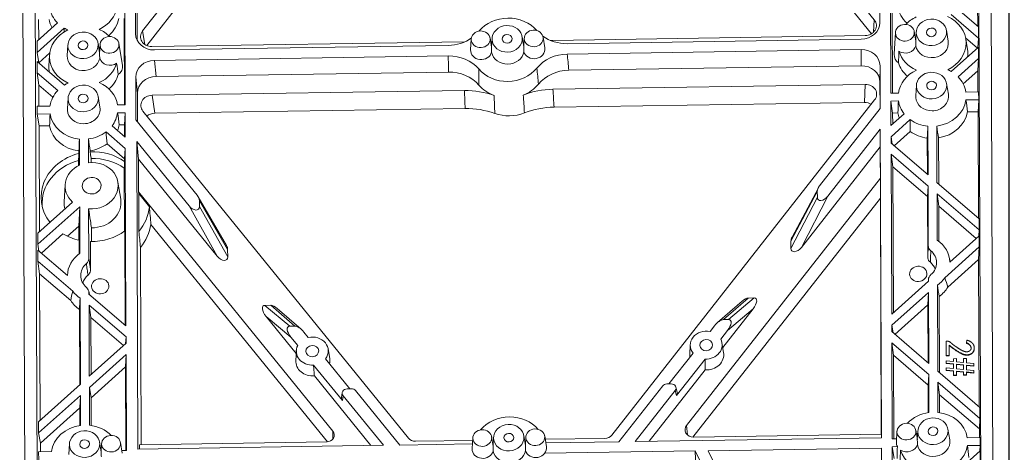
# Model space of a CAD drawing. Header units: millimetres. Extents: x 3042 to 4057, y 1987 to 3678.
# Drawn here: x 3527 to 3657.6, y 2220.3 to 2277.5 of the extents above; entities that cross this region are included whole.
import ezdxf

# ---------------------------------------------------------------- set-up
doc = ezdxf.new("R2010")
doc.units = ezdxf.units.MM
doc.layers.get('0').update_dxf_attribs({"linetype": 'CONTINUOUS'})
doc.layers.add('BORDER', color=6, linetype='CONTINUOUS')

msp = doc.modelspace()

# ---------------------------------------------------------------- linework, layer by layer
at = {"color": 7, "linetype": 'Continuous', "lineweight": 18}
for p, q in [((3654.798, 2388.064), (3655.693, 2163.837)), ((3527.934, 2161.895), (3527.04, 2386.122)), ((3653.202, 2386.616), (3654.085, 2165.237)), ((3529.53, 2163.344), (3528.647, 2384.722)), ((3604.772, 2320.624), (3639.819, 2277.484)), ((3543.24, 2276.015), (3577.938, 2320.216)), ((3543.786, 2274.111), (3578.158, 2317.895)), ((3604.79, 2318.299), (3639.442, 2275.645)), ((3640.525, 2282.793), (3640.548, 2277.148)), ((3542.313, 2275.654), (3542.29, 2281.3)), ((3640.536, 2276.93), (3640.521, 2280.749)), ((3641.947, 2280.802), (3641.999, 2267.808)), ((3540.936, 2266.272), (3540.885, 2279.265)), ((3542.511, 2279.259), (3542.529, 2274.775)), ((3642.226, 2267.812), (3642.181, 2279.223)), ((3650.83, 2278.894), (3653.554, 2276.555)), ((3653.455, 2279.395), (3653.466, 2276.63)), ((3529.539, 2274.869), (3529.529, 2277.511)), ((3540.804, 2277.682), (3540.849, 2266.27)), ((3653.56, 2275.081), (3649.947, 2278.182)), ((3529.313, 2274.666), (3532.018, 2277.088)), ((3532.906, 2276.403), (3529.319, 2273.192)), ((3649.559, 2274.68), (3649.328, 2276.102)), ((3653.56, 2275.081), (3653.554, 2276.555)), ((3586.619, 2274.966), (3586.538, 2273.528)), ((3589.303, 2273.874), (3589.105, 2275.096)), ((3589.369, 2275.043), (3589.303, 2273.863)), ((3593.555, 2273.967), (3593.346, 2275.251)), ((3593.617, 2275.072), (3593.552, 2273.914)), ((3596.333, 2273.781), (3596.102, 2275.202)), ((3638.605, 2275.407), (3597.378, 2274.78)), ((3599.293, 2274.341), (3638.07, 2274.93)), ((3642.601, 2275.817), (3642.438, 2272.941)), ((3645.285, 2274.725), (3645.086, 2275.947)), ((3645.351, 2275.894), (3645.284, 2274.714)), ((3651.86, 2275.098), (3653.423, 2273.755)), ((3652.109, 2273.576), (3651.877, 2274.998)), ((3653.484, 2273.81), (3653.56, 2275.081)), ((3529.313, 2274.666), (3529.319, 2273.192)), ((3533.387, 2274.191), (3533.306, 2272.753)), ((3537.573, 2273.116), (3537.364, 2274.4)), ((3537.635, 2274.221), (3537.57, 2273.062)), ((3540.583, 2271.508), (3540.12, 2274.351)), ((3585.697, 2274.603), (3544.47, 2273.976)), ((3544.808, 2273.512), (3583.585, 2274.102)), ((3638.076, 2273.561), (3599.298, 2272.972)), ((3649.977, 2270.67), (3653.565, 2273.882)), ((3653.571, 2272.407), (3653.565, 2273.882)), ((3529.319, 2273.192), (3529.552, 2271.824)), ((3529.552, 2271.824), (3530.996, 2273.117)), ((3530.967, 2272.827), (3530.886, 2271.389)), ((3583.591, 2272.733), (3544.814, 2272.143)), ((3653.571, 2272.407), (3650.866, 2269.986)), ((3653.49, 2270.759), (3653.571, 2272.407)), ((3529.324, 2271.993), (3529.33, 2270.518)), ((3529.324, 2271.993), (3532.936, 2268.891)), ((3529.552, 2271.797), (3529.552, 2271.824)), ((3638.072, 2271.425), (3599.492, 2270.839)), ((3640.571, 2271.419), (3640.593, 2265.774)), ((3529.33, 2270.518), (3529.563, 2268.875)), ((3532.054, 2268.179), (3529.33, 2270.518)), ((3542.358, 2264.28), (3542.336, 2269.926)), ((3583.615, 2270.597), (3545.035, 2270.011)), ((3651.56, 2269.032), (3653.49, 2270.759)), ((3653.49, 2270.759), (3653.501, 2267.983)), ((3529.563, 2268.875), (3531.41, 2267.289)), ((3529.574, 2266.099), (3529.563, 2268.875)), ((3597.404, 2268.334), (3638.631, 2268.961)), ((3640.581, 2265.758), (3640.567, 2269.283)), ((3645.379, 2268.881), (3645.298, 2267.443)), ((3649.587, 2267.668), (3649.355, 2269.089)), ((3533.415, 2267.179), (3533.334, 2265.741)), ((3537.623, 2265.966), (3537.392, 2267.387)), ((3542.557, 2267.793), (3542.572, 2264.017)), ((3544.495, 2267.53), (3585.722, 2268.156)), ((3639.861, 2266.921), (3605.162, 2222.721)), ((3642.99, 2267.823), (3641.999, 2267.808)), ((3651.91, 2267.959), (3651.905, 2267.985)), ((3653.588, 2267.984), (3651.91, 2267.959)), ((3651.914, 2266.927), (3653.592, 2266.953)), ((3653.511, 2265.37), (3653.592, 2266.953)), ((3653.592, 2266.953), (3653.588, 2267.984)), ((3529.347, 2266.095), (3531.026, 2266.121)), ((3529.347, 2266.095), (3529.351, 2265.064)), ((3539.946, 2266.257), (3539.942, 2266.283)), ((3539.946, 2266.257), (3540.936, 2266.272)), ((3585.816, 2265.787), (3544.851, 2265.165)), ((3597.548, 2265.966), (3638.513, 2266.588)), ((3640.593, 2265.774), (3632.6, 2255.591)), ((3642.003, 2266.777), (3642.994, 2266.792)), ((3642.003, 2266.777), (3642.016, 2263.544)), ((3642.003, 2266.777), (3642.237, 2265.198)), ((3531.03, 2265.09), (3529.351, 2265.064)), ((3529.351, 2265.064), (3529.585, 2263.486)), ((3540.94, 2265.24), (3539.95, 2265.225)), ((3540.86, 2263.657), (3540.94, 2265.24)), ((3540.953, 2262.007), (3540.94, 2265.24)), ((3542.358, 2264.28), (3550.432, 2254.342)), ((3578.329, 2222.313), (3543.282, 2265.453)), ((3642.016, 2263.544), (3643.747, 2265.093)), ((3644.546, 2264.328), (3642.022, 2262.069)), ((3642.934, 2265.209), (3642.237, 2265.198)), ((3642.242, 2263.746), (3642.237, 2265.198)), ((3653.511, 2265.37), (3652.126, 2265.349)), ((3653.511, 2265.37), (3653.567, 2251.324)), ((3530.971, 2263.507), (3529.585, 2263.486)), ((3529.64, 2249.562), (3529.585, 2263.486)), ((3539.211, 2263.504), (3540.953, 2262.007)), ((3540.86, 2263.657), (3540.162, 2263.646)), ((3540.86, 2263.657), (3540.866, 2262.082)), ((3633.67, 2254.233), (3640.604, 2263.066)), ((3640.604, 2263.066), (3640.601, 2260.74)), ((3640.604, 2263.066), (3640.766, 2222.374)), ((3646.905, 2257.044), (3646.879, 2263.456)), ((3648.085, 2256.031), (3648.055, 2263.473)), ((3534.929, 2258.318), (3534.916, 2261.753)), ((3536.092, 2261.771), (3536.104, 2258.648)), ((3540.959, 2260.533), (3538.418, 2262.715)), ((3642.022, 2262.069), (3642.025, 2261.234)), ((3642.188, 2261.095), (3642.022, 2262.069)), ((3642.446, 2260.873), (3644.551, 2262.757)), ((3646.817, 2257.12), (3646.798, 2261.891)), ((3648.289, 2261.914), (3648.313, 2255.835)), ((3538.565, 2261.146), (3540.877, 2259.16)), ((3540.959, 2260.533), (3540.877, 2259.16)), ((3541.053, 2237.137), (3540.959, 2260.533)), ((3542.636, 2220.882), (3542.474, 2261.443)), ((3549.373, 2252.951), (3542.474, 2261.443)), ((3542.474, 2261.443), (3542.696, 2259.121)), ((3640.601, 2260.74), (3630.19, 2247.478)), ((3640.618, 2256.589), (3640.601, 2260.74)), ((3642.025, 2261.234), (3646.905, 2257.044)), ((3534.834, 2260.189), (3534.836, 2259.857)), ((3536.325, 2260.076), (3536.325, 2260.212)), ((3536.46, 2258.674), (3536.458, 2259.184)), ((3540.877, 2259.16), (3540.879, 2258.798)), ((3542.696, 2259.121), (3542.714, 2254.809)), ((3553.107, 2246.306), (3542.696, 2259.121)), ((3642.031, 2259.76), (3642.115, 2238.673)), ((3642.265, 2258.116), (3642.031, 2259.76)), ((3646.911, 2255.57), (3642.031, 2259.76)), ((3534.79, 2258.935), (3534.793, 2258.251)), ((3540.833, 2257.942), (3540.866, 2249.626)), ((3642.342, 2238.876), (3642.265, 2258.116)), ((3642.265, 2258.116), (3646.829, 2254.197)), ((3640.618, 2256.589), (3615.034, 2224)), ((3640.614, 2253.985), (3640.618, 2256.589)), ((3533.033, 2255.717), (3532.906, 2253.464)), ((3540.354, 2253.855), (3539.992, 2256.082)), ((3632.438, 2255.345), (3628.957, 2248.819)), ((3646.911, 2255.57), (3646.829, 2254.197)), ((3646.942, 2247.712), (3646.911, 2255.57)), ((3648.085, 2256.031), (3653.655, 2251.248)), ((3542.714, 2254.809), (3542.734, 2254.587)), ((3568.367, 2223.231), (3542.714, 2254.809)), ((3542.754, 2249.552), (3542.734, 2254.587)), ((3544.15, 2252.844), (3542.734, 2254.587)), ((3554.311, 2247.716), (3550.578, 2254.132)), ((3615.872, 2222.467), (3640.614, 2253.985)), ((3632.296, 2254.844), (3632.299, 2254.101)), ((3640.614, 2253.985), (3640.739, 2222.842)), ((3646.861, 2246.208), (3646.829, 2254.197)), ((3648.115, 2248.425), (3648.091, 2254.556)), ((3648.091, 2254.556), (3648.325, 2252.913)), ((3653.661, 2249.774), (3648.091, 2254.556)), ((3529.414, 2249.36), (3533.995, 2253.46)), ((3534.951, 2252.837), (3529.42, 2247.885)), ((3534.951, 2252.837), (3534.825, 2250.254)), ((3534.976, 2246.705), (3534.951, 2252.837)), ((3536.128, 2252.555), (3536.154, 2246.028)), ((3550.742, 2253.604), (3550.744, 2252.861)), ((3648.325, 2252.913), (3648.343, 2248.264)), ((3648.325, 2252.913), (3653.275, 2248.663)), ((3653.661, 2249.774), (3653.655, 2251.248)), ((3534.825, 2250.254), (3533.353, 2248.937)), ((3534.825, 2250.254), (3534.832, 2248.431)), ((3536.501, 2248.244), (3536.494, 2250.064)), ((3544.338, 2250.507), (3567.638, 2221.827)), ((3529.414, 2249.36), (3529.42, 2247.885)), ((3529.885, 2246.726), (3532.728, 2249.27)), ((3540.915, 2249.662), (3540.965, 2237.212)), ((3649.788, 2245.541), (3653.664, 2249.011)), ((3653.613, 2248.965), (3653.661, 2249.774)), ((3653.67, 2247.537), (3653.664, 2249.011)), ((3529.42, 2247.885), (3529.571, 2246.995)), ((3534.881, 2248.42), (3534.888, 2246.643)), ((3536.387, 2244.528), (3536.373, 2248.245)), ((3543.079, 2221.45), (3542.975, 2247.454)), ((3628.819, 2247.346), (3628.815, 2248.318)), ((3653.67, 2247.537), (3649.111, 2243.456)), ((3653.589, 2245.889), (3653.67, 2247.537)), ((3529.423, 2247.123), (3529.429, 2245.648)), ((3529.423, 2247.123), (3533.326, 2243.771)), ((3554.478, 2246.216), (3554.474, 2247.188)), ((3649.817, 2245.568), (3649.746, 2246.007)), ((3529.429, 2245.648), (3529.663, 2244.005)), ((3534.019, 2241.706), (3529.429, 2245.648)), ((3649.521, 2242.247), (3653.589, 2245.889)), ((3653.589, 2245.889), (3653.667, 2226.453)), ((3529.663, 2244.005), (3533.759, 2240.487)), ((3529.74, 2224.692), (3529.663, 2244.005)), ((3533.331, 2243.922), (3533.323, 2243.774)), ((3642.115, 2238.673), (3646.961, 2243.011)), ((3646.961, 2243.011), (3646.96, 2243.192)), ((3648.184, 2231.161), (3648.139, 2242.515)), ((3535.044, 2229.441), (3534.999, 2240.795)), ((3536.173, 2241.326), (3536.172, 2241.508)), ((3536.173, 2241.326), (3541.053, 2237.137)), ((3623.177, 2240.799), (3623.959, 2240.811)), ((3646.967, 2241.536), (3642.121, 2237.199)), ((3646.886, 2239.888), (3646.967, 2241.536)), ((3647.004, 2232.174), (3646.967, 2241.536)), ((3648.372, 2241.007), (3648.412, 2230.965)), ((3536.216, 2230.49), (3536.179, 2239.852)), ((3536.179, 2239.852), (3536.413, 2238.209)), ((3541.058, 2235.662), (3536.179, 2239.852)), ((3560.172, 2239.841), (3559.39, 2239.829)), ((3622.382, 2240.399), (3619.114, 2237.55)), ((3642.545, 2236.002), (3646.886, 2239.888)), ((3646.916, 2232.249), (3646.886, 2239.888)), ((3534.957, 2229.363), (3534.918, 2239.282)), ((3536.443, 2230.692), (3536.413, 2238.209)), ((3536.413, 2238.209), (3540.713, 2234.516)), ((3563.518, 2233.491), (3559.544, 2238.383)), ((3564.174, 2236.68), (3561.01, 2239.432)), ((3623.817, 2239.36), (3619.815, 2234.262)), ((3562.669, 2237.08), (3563.337, 2237.09)), ((3618.723, 2237.136), (3618.139, 2236.392)), ((3620.576, 2237.96), (3619.909, 2237.95)), ((3642.287, 2236.224), (3642.121, 2237.199)), ((3642.121, 2237.199), (3642.125, 2236.364)), ((3541.058, 2235.662), (3541.006, 2234.777)), ((3541.062, 2234.827), (3541.058, 2235.662)), ((3563.719, 2234.531), (3562.823, 2235.633)), ((3564.529, 2236.312), (3565.119, 2235.586)), ((3619.547, 2235.379), (3620.434, 2236.509)), ((3642.125, 2236.364), (3647.004, 2232.174)), ((3536.216, 2230.49), (3541.062, 2234.827)), ((3615.522, 2234.659), (3615.449, 2233.365)), ((3619.923, 2233.599), (3619.714, 2234.879)), ((3647.01, 2230.7), (3642.13, 2234.889)), ((3642.13, 2234.889), (3642.181, 2222.226)), ((3642.364, 2233.246), (3642.13, 2234.889)), ((3649.29, 2235.128), (3649.376, 2235.129)), ((3649.298, 2233.234), (3649.29, 2235.128)), ((3649.678, 2234.59), (3649.68, 2234.542)), ((3649.678, 2234.59), (3649.683, 2233.24)), ((3649.68, 2234.542), (3649.685, 2233.192)), ((3651.965, 2234.887), (3652.028, 2235.244)), ((3651.965, 2234.887), (3651.967, 2234.839)), ((3541.068, 2233.353), (3536.222, 2229.015)), ((3541.068, 2233.353), (3540.987, 2231.705)), ((3541.118, 2220.69), (3541.068, 2233.353)), ((3563.539, 2233.869), (3563.466, 2232.575)), ((3567.939, 2232.809), (3567.731, 2234.089)), ((3615.889, 2233.526), (3612.703, 2229.468)), ((3642.364, 2233.246), (3646.928, 2229.327)), ((3642.408, 2222.23), (3642.364, 2233.246)), ((3649.683, 2233.24), (3649.298, 2233.234)), ((3649.298, 2233.234), (3649.301, 2233.186)), ((3649.685, 2233.192), (3649.301, 2233.186)), ((3649.683, 2233.24), (3649.685, 2233.192)), ((3653.005, 2234.168), (3653.002, 2234.228)), ((3536.455, 2227.648), (3540.987, 2231.705)), ((3540.987, 2231.705), (3541.031, 2220.689)), ((3569.619, 2227.267), (3565.805, 2231.962)), ((3567.391, 2232.789), (3570.609, 2228.828)), ((3613.705, 2227.937), (3617.481, 2232.747)), ((3649.279, 2232.523), (3650.264, 2232.426)), ((3649.281, 2232.223), (3649.279, 2232.523)), ((3649.281, 2232.223), (3649.283, 2232.175)), ((3650.265, 2232.125), (3649.281, 2232.223)), ((3650.265, 2232.078), (3649.283, 2232.175)), ((3650.262, 2232.801), (3650.669, 2232.807)), ((3650.264, 2232.426), (3650.262, 2232.801)), ((3650.267, 2231.507), (3650.265, 2232.125)), ((3650.669, 2232.807), (3650.67, 2232.394)), ((3650.669, 2232.807), (3650.671, 2232.759)), ((3650.67, 2232.394), (3651.569, 2232.295)), ((3650.671, 2232.759), (3650.673, 2232.394)), ((3650.671, 2232.094), (3650.674, 2231.475)), ((3651.57, 2231.995), (3650.671, 2232.094)), ((3650.671, 2232.094), (3650.674, 2232.046)), ((3651.57, 2231.948), (3650.674, 2232.046)), ((3650.674, 2232.046), (3650.676, 2231.475)), ((3651.567, 2232.82), (3651.973, 2232.827)), ((3651.569, 2232.295), (3651.567, 2232.82)), ((3651.573, 2231.376), (3651.57, 2231.995)), ((3651.973, 2232.827), (3651.975, 2232.264)), ((3651.973, 2232.827), (3651.976, 2232.779)), ((3651.975, 2232.264), (3652.938, 2232.166)), ((3651.976, 2232.779), (3651.978, 2232.264)), ((3651.977, 2231.964), (3651.979, 2231.345)), ((3651.977, 2231.964), (3651.979, 2231.916)), ((3652.939, 2231.866), (3651.977, 2231.964)), ((3651.979, 2231.916), (3651.981, 2231.345)), ((3652.942, 2231.818), (3651.979, 2231.916)), ((3652.938, 2232.166), (3652.939, 2231.866)), ((3652.938, 2232.166), (3652.941, 2232.118)), ((3652.939, 2231.866), (3652.942, 2231.818)), ((3652.941, 2232.118), (3652.942, 2231.818)), ((3573.382, 2221.349), (3565.914, 2230.542)), ((3617.51, 2231.326), (3610.116, 2221.908)), ((3647.01, 2230.7), (3646.928, 2229.327)), ((3647.03, 2225.695), (3647.01, 2230.7)), ((3648.184, 2231.161), (3653.754, 2226.378)), ((3649.283, 2231.604), (3650.267, 2231.507)), ((3649.284, 2231.304), (3649.283, 2231.604)), ((3650.269, 2231.207), (3649.284, 2231.304)), ((3649.284, 2231.304), (3649.287, 2231.256)), ((3650.269, 2231.159), (3649.287, 2231.256)), ((3650.271, 2230.644), (3650.269, 2231.207)), ((3650.677, 2230.65), (3650.271, 2230.644)), ((3650.271, 2230.644), (3650.273, 2230.596)), ((3650.68, 2230.602), (3650.273, 2230.596)), ((3650.674, 2231.475), (3651.573, 2231.376)), ((3650.675, 2231.175), (3650.677, 2230.65)), ((3650.675, 2231.175), (3650.678, 2231.127)), ((3651.574, 2231.076), (3650.675, 2231.175)), ((3650.677, 2230.65), (3650.68, 2230.602)), ((3651.574, 2231.029), (3650.678, 2231.127)), ((3650.678, 2231.127), (3650.68, 2230.602)), ((3651.575, 2230.664), (3651.574, 2231.076)), ((3651.982, 2230.67), (3651.575, 2230.664)), ((3651.575, 2230.664), (3651.578, 2230.616)), ((3651.984, 2230.622), (3651.578, 2230.616)), ((3651.979, 2231.345), (3652.942, 2231.247)), ((3651.98, 2231.045), (3651.983, 2230.997)), ((3652.943, 2230.947), (3651.98, 2231.045)), ((3651.98, 2231.045), (3651.982, 2230.67)), ((3651.982, 2230.67), (3651.984, 2230.622)), ((3652.946, 2230.899), (3651.983, 2230.997)), ((3651.983, 2230.997), (3651.984, 2230.622)), ((3652.942, 2231.247), (3652.943, 2230.947)), ((3652.942, 2231.247), (3652.944, 2231.199)), ((3652.943, 2230.947), (3652.946, 2230.899)), ((3652.944, 2231.199), (3652.946, 2230.899)), ((3529.513, 2224.489), (3535.044, 2229.441)), ((3536.242, 2224.011), (3536.222, 2229.015)), ((3536.455, 2227.648), (3536.222, 2229.015)), ((3611.891, 2229.211), (3606.11, 2221.847)), ((3612.424, 2229.463), (3613.001, 2229.472)), ((3613.806, 2228.397), (3613.634, 2229.042)), ((3646.943, 2225.683), (3646.928, 2229.327)), ((3648.206, 2225.713), (3648.19, 2229.686)), ((3648.19, 2229.686), (3648.424, 2228.043)), ((3653.76, 2224.903), (3648.19, 2229.686)), ((3535.05, 2227.966), (3529.519, 2223.015)), ((3534.97, 2226.318), (3535.05, 2227.966)), ((3535.066, 2223.993), (3535.05, 2227.966)), ((3569.596, 2228.317), (3569.504, 2227.668)), ((3575.026, 2221.374), (3569.712, 2227.916)), ((3570.236, 2228.822), (3570.814, 2228.831)), ((3571.349, 2228.595), (3577.188, 2221.407)), ((3608.272, 2221.88), (3613.533, 2228.582)), ((3648.424, 2228.043), (3648.433, 2225.685)), ((3648.424, 2228.043), (3653.678, 2223.531)), ((3536.469, 2223.983), (3536.455, 2227.648)), ((3529.752, 2221.647), (3534.97, 2226.318)), ((3534.979, 2223.981), (3534.97, 2226.318)), ((3653.754, 2226.378), (3653.76, 2224.903)), ((3529.513, 2224.489), (3529.519, 2223.015)), ((3653.678, 2223.531), (3653.76, 2224.903)), ((3529.519, 2223.015), (3529.752, 2221.647)), ((3589.513, 2221.28), (3589.314, 2222.502)), ((3593.764, 2221.372), (3593.555, 2222.657)), ((3596.543, 2221.186), (3596.312, 2222.608)), ((3615.96, 2222.465), (3640.752, 2222.842)), ((3640.754, 2222.373), (3640.752, 2222.842)), ((3642.811, 2223.223), (3642.73, 2221.784)), ((3645.495, 2222.131), (3645.296, 2223.353)), ((3645.561, 2223.299), (3645.494, 2222.12)), ((3649.768, 2222.086), (3649.537, 2223.508)), ((3653.678, 2223.531), (3653.683, 2222.401)), ((3529.756, 2220.517), (3529.752, 2221.647)), ((3533.597, 2221.597), (3533.516, 2220.159)), ((3537.782, 2220.521), (3537.574, 2221.806)), ((3537.845, 2221.627), (3537.779, 2220.468)), ((3540.561, 2220.335), (3540.33, 2221.757)), ((3575.026, 2221.374), (3542.636, 2220.882)), ((3542.847, 2221.446), (3567.544, 2221.822)), ((3542.847, 2221.446), (3542.849, 2220.885)), ((3577.188, 2221.407), (3586.783, 2221.553)), ((3586.809, 2222.022), (3579.25, 2221.907)), ((3586.829, 2222.372), (3586.748, 2220.933)), ((3589.579, 2222.448), (3589.512, 2221.268)), ((3593.827, 2222.478), (3593.761, 2221.319)), ((3604.244, 2222.287), (3596.384, 2222.168)), ((3596.46, 2221.7), (3606.11, 2221.847)), ((3608.272, 2221.88), (3640.766, 2222.374)), ((3642.755, 2222.235), (3642.181, 2222.226)), ((3642.185, 2221.195), (3642.859, 2221.205)), ((3642.185, 2221.195), (3642.228, 2210.312)), ((3642.185, 2221.195), (3642.418, 2219.616)), ((3652.091, 2222.377), (3652.087, 2222.403)), ((3653.77, 2222.402), (3652.091, 2222.377)), ((3652.095, 2221.346), (3653.774, 2221.371)), ((3653.735, 2220.613), (3653.774, 2221.371)), ((3653.774, 2221.371), (3653.77, 2222.402)), ((3529.529, 2220.514), (3531.208, 2220.539)), ((3529.529, 2220.514), (3529.533, 2219.482)), ((3540.505, 2220.681), (3541.118, 2220.69)), ((3596.353, 2220.329), (3616.192, 2220.631)), ((3616.192, 2220.631), (3638.344, 2175.579)), ((3616.251, 2218.496), (3616.192, 2220.631)), ((3617.888, 2220.657), (3640.772, 2221.005)), ((3639.599, 2176.501), (3617.888, 2220.657)), ((3640.768, 2218.869), (3640.772, 2221.005)), ((3640.772, 2221.005), (3640.937, 2179.614)), ((3648.246, 2215.699), (3653.777, 2220.65)), ((3653.783, 2219.176), (3653.777, 2220.65))]:
    msp.add_line(p, q, dxfattribs=at)
at = {"color": 7, "linetype": 'Continuous', "lineweight": 13}
for p, q in [((3639.731, 2275.875), (3639.819, 2277.484)), ((3542.313, 2275.654), (3542.357, 2275.253)), ((3543.24, 2276.015), (3543.53, 2274.252)), ((3638.072, 2271.425), (3638.076, 2273.561)), ((3544.814, 2272.143), (3545.035, 2270.011)), ((3640.571, 2271.419), (3640.567, 2269.283)), ((3542.557, 2267.793), (3542.336, 2269.926)), ((3638.513, 2266.588), (3638.631, 2268.961)), ((3544.495, 2267.53), (3544.851, 2265.165)), ((3632.296, 2254.844), (3628.815, 2248.318)), ((3628.819, 2247.346), (3632.299, 2254.101)), ((3633.67, 2254.233), (3630.19, 2247.478)), ((3553.107, 2246.306), (3549.373, 2252.951)), ((3554.474, 2247.188), (3550.742, 2253.604)), ((3550.744, 2252.861), (3554.478, 2246.216)), ((3623.177, 2240.799), (3619.909, 2237.95)), ((3620.576, 2237.96), (3623.959, 2240.811)), ((3559.39, 2239.829), (3562.669, 2237.08)), ((3563.337, 2237.09), (3560.172, 2239.841)), ((3562.823, 2235.633), (3559.544, 2238.383)), ((3623.817, 2239.36), (3620.434, 2236.509)), ((3569.712, 2227.916), (3569.619, 2227.267)), ((3613.705, 2227.937), (3613.533, 2228.582)), ((3615.152, 2222.753), (3615.034, 2224)), ((3568.375, 2222.217), (3568.367, 2223.231))]:
    msp.add_line(p, q, dxfattribs=at)
at = {"color": 7, "linetype": 'Continuous', "lineweight": 18}
for centre, major_axis, ratio, start_param, end_param in [((3535.432, 2279.698), (4.494, 0.236), 0.876341, 3.2302879, 3.8049037), ((3535.432, 2279.698), (4.494, 0.236), 0.876341, 5.1458683, 6.1096842), ((3647.471, 2279.957), (4.651, 0.244), 0.876341, 3.2599502, 3.8725505), ((3535.508, 2278.255), (4.651, 0.244), 0.876341, 3.2599502, 3.5401431), ((3535.508, 2278.255), (4.651, 0.244), 0.876341, 5.4454226, 6.0800219), ((3591.442, 2273.537), (4.758, 0.249), 0.876341, 0.5898266, 2.4509753), ((3638.598, 2276.716), (1.493, 0.07), 0.8756284, 4.6759012, 6.8562471), ((3647.424, 2274.388), (4.494, 0.236), 0.876341, 2.0042756, 2.4013502), ((3647.424, 2274.388), (4.494, 0.236), 0.876341, 5.1458683, 7.3356964), ((3535.46, 2272.686), (4.494, 0.236), 0.876341, 2.0042756, 4.1941038), ((3535.432, 2279.698), (4.494, 0.236), 0.876341, 4.0703763, 4.1941038), ((3535.46, 2272.686), (4.494, 0.236), 0.876341, 0.6571393, 1.0525111), ((3638.06, 2277.111), (2.485, 0.126), 0.8762079, 4.6720082, 6.2423476), ((3544.801, 2275.693), (2.485, 0.134), 0.8761402, 3.0977482, 4.6680877), ((3544.466, 2275.285), (1.492, 0.085), 0.8754347, 2.4843235, 4.6646693), ((3587.943, 2273.484), (-1.405, -0.074), 0.876341, 6.1877617, 9.1460059), ((3594.941, 2273.59), (-1.405, -0.074), 0.876341, 0.1939661, 3.2370063), ((3638.083, 2271.38), (2.485, 0.134), 0.8761402, 6.2393408, 7.8096803), ((3643.925, 2274.335), (-1.405, -0.074), 0.876341, 0.8709383, 2.8628206), ((3647.424, 2274.388), (-2.154, -0.113), 0.876341, 0.1109566, 3.2370219), ((3647.499, 2272.945), (4.651, 0.244), 0.876341, 6.1388303, 6.3786663), ((3535.46, 2272.686), (-2.154, -0.113), 0.876341, 6.1877411, 9.2290155), ((3538.959, 2272.739), (1.405, 0.074), 0.876341, 3.3355588, 5.3274411), ((3544.823, 2269.963), (2.485, 0.126), 0.8762079, 1.5304155, 3.100755), ((3591.442, 2273.537), (-2.154, -0.113), 0.876341, 0.1109566, 2.9458302), ((3644.001, 2272.892), (1.562, 0.082), 0.876341, 3.0461104, 3.9774453), ((3647.424, 2274.388), (4.494, 0.236), 0.876341, 3.3493204, 4.1941038), ((3535.536, 2271.243), (4.651, 0.244), 0.876341, 3.0461151, 3.2354594), ((3535.46, 2272.686), (4.494, 0.236), 0.876341, 5.1458683, 5.9906517), ((3539.035, 2271.296), (1.562, 0.082), 0.876341, 5.3625268, 6.3786682), ((3591.442, 2273.537), (4.758, 0.249), 0.876341, 3.7314193, 5.6085528), ((3638.079, 2269.244), (2.485, 0.134), 0.8761402, 6.2393408, 7.8096803), ((3647.452, 2267.375), (4.494, 0.236), 0.876341, 2.0042756, 2.9680915), ((3647.499, 2272.945), (4.651, 0.244), 0.876341, 3.3606915, 3.8725498), ((3647.452, 2267.375), (4.494, 0.236), 0.876341, 0.9287836, 1.0525111), ((3535.536, 2271.243), (4.651, 0.244), 0.876341, 5.4454204, 5.9792806), ((3545.045, 2267.83), (2.485, 0.126), 0.8762079, 1.5304155, 3.100755), ((3647.452, 2267.375), (4.494, 0.236), 0.876341, 0.0886953, 0.6633111), ((3535.488, 2265.673), (4.494, 0.236), 0.876341, 2.0042756, 2.1280031), ((3535.488, 2265.673), (4.494, 0.236), 0.876341, 0.0886953, 1.0525111), ((3591.55, 2271.468), (4.87, 0.255), 0.876341, 3.7324914, 4.2648503), ((3591.55, 2271.468), (4.87, 0.255), 0.876341, 5.0751218, 5.6074806), ((3638.634, 2267.652), (1.492, 0.085), 0.8754347, 5.6259161, 7.806262), ((3535.488, 2265.673), (4.494, 0.236), 0.876341, 2.3934757, 2.9680915), ((3544.503, 2266.221), (1.493, 0.07), 0.8756284, 1.5343086, 3.7146544), ((3647.452, 2267.375), (-2.154, -0.113), 0.876341, 6.18767, 6.2831853), ((3647.452, 2267.375), (-2.154, -0.113), 0.876341, 0, 1.5283933), ((3647.452, 2267.375), (-2.154, -0.113), 0.876341, 1.5283932, 3.2371249), ((3647.452, 2267.375), (4.494, 0.236), 0.876341, 4.8010843, 6.1096842), ((3535.488, 2265.673), (-2.154, -0.113), 0.876341, 6.18767, 6.2831853), ((3535.488, 2265.673), (-2.154, -0.113), 0.876341, 1.5283932, 3.2371249), ((3638.517, 2265.28), (1.492, 0.085), 0.8754347, 0.8827361, 1.5230767), ((3647.452, 2267.375), (4.494, 0.236), 0.876341, 3.2302879, 3.6987995), ((3535.488, 2265.673), (4.494, 0.236), 0.876341, 3.2302879, 4.5388878), ((3535.488, 2265.673), (-2.154, -0.113), 0.876341, 0, 1.5283933), ((3535.488, 2265.673), (4.494, 0.236), 0.876341, 5.6411726, 6.1096842), ((3544.858, 2263.856), (1.493, 0.07), 0.8756284, 1.5343086, 2.2954196), ((3591.669, 2269.207), (-4.993, -0.262), 0.876341, 1.1249522, 1.9318346), ((3647.527, 2265.932), (4.651, 0.244), 0.876341, 3.2599502, 3.4298385), ((3647.452, 2267.375), (4.494, 0.236), 0.876341, 3.964272, 4.5388878), ((3647.527, 2265.932), (4.651, 0.244), 0.876341, 4.8307465, 6.0800219), ((3535.564, 2264.23), (4.651, 0.244), 0.876341, 3.2599502, 4.5092255), ((3535.564, 2264.23), (4.651, 0.244), 0.876341, 5.8866366, 6.0800219), ((3535.488, 2265.673), (4.494, 0.236), 0.876341, 4.8010843, 5.3757), ((3647.527, 2265.932), (4.651, 0.244), 0.876341, 3.972859, 4.5092255), ((3535.564, 2264.23), (4.651, 0.244), 0.876341, 4.8307465, 5.3671131), ((3536.604, 2254.165), (-6.744, -0.353), 0.876341, 4.9314262, 6.830803), ((3536.604, 2254.165), (-6.744, -0.353), 0.876341, 3.9806723, 4.707685), ((3536.646, 2253.347), (-6.655, -0.349), 0.876341, 3.9869622, 4.6948131), ((3536.646, 2253.347), (-6.655, -0.349), 0.876341, 4.9488847, 6.3090386), ((3536.528, 2255.608), (3.495, 0.183), 0.876341, 1.9994036, 3.8570101), ((3536.528, 2255.608), (3.495, 0.183), 0.876341, 4.5520711, 7.9294936), ((3633.143, 2255.284), (0.716, 0.779), 0.5792476, 1.7051129, 2.5831933), ((3536.646, 2253.347), (-3.741, -0.196), 0.876341, 1.484221, 3.2370676), ((3549.892, 2254.019), (0.722, -0.757), 0.5923561, 0.5597143, 1.4377947), ((3633.146, 2254.564), (0.708, 0.815), 0.5698592, 2.5646281, 4.7993243), ((3536.646, 2253.347), (-3.741, -0.196), 0.876341, 6.1876707, 6.4633067), ((3536.646, 2253.347), (7.527, 0.394), 0.876341, 5.6117617, 6.1473006), ((3549.894, 2253.298), (0.713, -0.794), 0.5826832, 4.6278473, 6.8625436), ((3536.755, 2251.278), (-7.639, -0.4), 0.876341, 2.4749734, 2.9665457), ((3536.604, 2254.165), (-6.744, -0.353), 0.876341, 0.9134163, 1.2669533), ((3536.604, 2254.165), (-6.744, -0.353), 0.876341, 1.4906944, 2.2177072), ((3629.662, 2248.759), (0.716, 0.779), 0.5792476, 1.9915454, 2.5831933), ((3553.624, 2247.603), (0.722, -0.757), 0.5923561, 0.5597143, 1.1876242), ((3629.666, 2247.809), (0.708, 0.815), 0.5698592, 2.5646281, 4.7993243), ((3645.54, 2245.431), (-4.244, -0.222), 0.876341, 3.1116385, 4.0151858), ((3537.575, 2243.789), (4.244, 0.222), 0.876341, 2.1831937, 3.0867409), ((3553.628, 2246.653), (0.713, -0.794), 0.5826832, 4.6278473, 6.8625436), ((3645.54, 2245.431), (-2.497, -0.131), 0.876341, 2.3004088, 3.8979706), ((3537.575, 2243.789), (2.497, 0.131), 0.876341, 2.3004088, 3.8979706), ((3645.615, 2243.987), (2.34, 0.123), 0.876341, 0.2561775, 0.775485), ((3537.65, 2242.346), (-2.34, -0.123), 0.876341, 5.4228944, 6.0270326), ((3645.54, 2245.431), (-4.244, -0.222), 0.876341, 2.1831937, 2.5233677), ((3645.615, 2243.987), (-4.401, -0.231), 0.876341, 2.2009007, 2.6145657), ((3537.575, 2243.789), (4.244, 0.222), 0.876341, 3.6750117, 4.0151858), ((3622.511, 2239.649), (0.888, 1.081), 0.4401849, 0.3569855, 1.2072083), ((3623.269, 2239.661), (0.916, 1.079), 0.4341887, 4.8005618, 6.6464448), ((3537.65, 2242.346), (4.401, 0.231), 0.876341, 3.5838137, 3.9974787), ((3560.089, 2238.7), (0.924, -1.052), 0.4439298, 2.7801101, 4.6259931), ((3560.847, 2238.712), (0.896, -1.055), 0.4500067, 1.8970776, 2.7868252), ((3563.368, 2235.951), (0.924, -1.052), 0.4439298, 2.7801101, 4.6259931), ((3564.012, 2235.96), (0.896, -1.055), 0.4500067, 1.5226706, 2.7868252), ((3619.243, 2236.8), (0.888, 1.081), 0.4401849, 0.3569855, 1.6211401), ((3619.886, 2236.81), (0.916, 1.079), 0.4341887, 4.8005618, 6.6464448), ((3565.644, 2233.803), (2.106, 0.11), 0.876341, 5.6430615, 8.0602337), ((3617.628, 2234.593), (2.106, 0.11), 0.876341, 1.2797384, 3.6969106), ((3565.644, 2233.803), (2.106, 0.11), 0.876341, 2.6771451, 4.7429648), ((3617.628, 2234.593), (2.106, 0.11), 0.876341, 4.5970073, 6.662827), ((3617.696, 2233.294), (2.247, 0.118), 0.876341, 3.0460665, 3.2364551), ((3617.696, 2233.294), (2.247, 0.118), 0.876341, 4.5839308, 6.3786475), ((3565.713, 2232.504), (2.247, 0.118), 0.876341, 3.046115, 4.7560413), ((3565.713, 2232.504), (2.247, 0.118), 0.876341, 6.0384029, 6.3786822), ((3612.424, 2228.891), (0.649, 0.043), 0.8786714, 1.5121833, 2.4730279), ((3612.999, 2228.9), (0.65, 0.052), 0.8759995, 5.6036586, 7.7806999), ((3570.243, 2228.25), (0.652, 0.017), 0.8770663, 1.5592548, 3.7362961), ((3570.819, 2228.259), (0.65, 0.026), 0.8792014, 0.5818306, 1.5426752), ((3613.171, 2228.255), (0.65, 0.052), 0.8759995, 5.6036586, 6.442228), ((3570.151, 2227.601), (0.652, 0.017), 0.8770663, 2.9952513, 3.7362961), ((3591.652, 2220.942), (4.758, 0.249), 0.876341, 0.5939588, 2.4509635), ((3647.633, 2221.793), (4.494, 0.236), 0.876341, 1.6594916, 2.4013356), ((3647.633, 2221.793), (4.494, 0.236), 0.876341, 0.0886953, 1.3972952), ((3535.67, 2220.091), (4.494, 0.236), 0.876341, 1.6594916, 2.9680915), ((3535.67, 2220.091), (4.494, 0.236), 0.876341, 0.6571613, 1.3972952), ((3615.956, 2223.45), (-1.121, -0.059), 0.876341, 5.6299171, 7.8115787), ((3567.54, 2222.709), (-1.011, -0.053), 0.876341, 1.5283934, 3.710055), ((3604.24, 2223.272), (1.122, 0.059), 0.876341, 4.669986, 5.6299171), ((3579.246, 2222.892), (1.122, 0.059), 0.876341, 3.710055, 4.669986), ((3595.15, 2220.996), (-1.405, -0.074), 0.876341, 0.1939661, 3.2370063), ((3644.135, 2221.74), (-1.405, -0.074), 0.876341, 6.1876959, 6.6720517), ((3644.135, 2221.74), (-1.405, -0.074), 0.876341, 0.8709383, 2.8628206), ((3647.633, 2221.793), (-2.154, -0.113), 0.876341, 0.1109566, 3.2370219), ((3647.633, 2221.793), (4.494, 0.236), 0.876341, 4.8010843, 6.1096842), ((3588.153, 2220.889), (-1.405, -0.074), 0.876341, 6.1877617, 9.1460059), ((3591.652, 2220.942), (-2.154, -0.113), 0.876341, 0.1109566, 2.9458302), ((3647.633, 2221.793), (4.494, 0.236), 0.876341, 3.3493204, 4.5388878)]:
    msp.add_ellipse(centre, major_axis=major_axis, ratio=ratio, start_param=start_param, end_param=end_param, dxfattribs=at)
for centre, major_axis in [((3647.348, 2275.831), (1.997, 0.105)), ((3587.867, 2274.927), (1.248, 0.065)), ((3591.366, 2274.98), (1.997, 0.105)), ((3594.865, 2275.033), (1.248, 0.065)), ((3643.849, 2275.778), (1.248, 0.065)), ((3647.348, 2275.831), (-0.646, -0.034)), ((3535.384, 2274.129), (1.997, 0.105)), ((3538.883, 2274.182), (1.248, 0.065)), ((3591.366, 2274.98), (-0.646, -0.034)), ((3535.384, 2274.129), (-0.646, -0.034)), ((3647.376, 2268.818), (1.997, 0.105)), ((3535.412, 2267.116), (1.997, 0.105)), ((3647.376, 2268.818), (-0.646, -0.034)), ((3535.412, 2267.116), (-0.646, -0.034)), ((3536.528, 2255.608), (1.242, 0.065)), ((3645.615, 2243.987), (-1.143, -0.06)), ((3537.65, 2242.346), (-1.143, -0.06)), ((3565.644, 2233.803), (-0.845, -0.044)), ((3617.628, 2234.593), (-0.845, -0.044)), ((3591.576, 2222.386), (1.997, 0.105)), ((3644.059, 2223.183), (1.248, 0.065)), ((3647.558, 2223.237), (1.997, 0.105)), ((3647.558, 2223.237), (-0.646, -0.034)), ((3535.594, 2221.534), (1.997, 0.105)), ((3539.093, 2221.588), (1.248, 0.065)), ((3588.077, 2222.332), (1.248, 0.065)), ((3591.576, 2222.386), (-0.646, -0.034)), ((3595.075, 2222.439), (1.248, 0.065)), ((3535.594, 2221.534), (-0.646, -0.034))]:
    msp.add_ellipse(centre, major_axis=major_axis, ratio=0.876341, dxfattribs=at)
for points, degree in [([(3532.909, 2275.864), (3532.908, 2276.044), (3532.907, 2276.223), (3532.906, 2276.403)], 3), ([(3586.669, 2275.095), (3585.8, 2274.48), (3584.707, 2274.119), (3583.585, 2274.102)], 3), ([(3599.293, 2274.341), (3598.113, 2274.323), (3596.962, 2274.686), (3596.067, 2275.334)], 3), ([(3597.378, 2274.78), (3597.266, 2274.778), (3597.155, 2274.778), (3597.044, 2274.78)], 3), ([(3583.591, 2272.733), (3585.16, 2272.757), (3586.678, 2272.106), (3587.61, 2271.01)], 3), ([(3595.294, 2271.127), (3596.217, 2272.251), (3597.729, 2272.948), (3599.298, 2272.972)], 3), ([(3540.037, 2270.256), (3539.966, 2270.762), (3539.894, 2271.269), (3539.822, 2271.776)], 3), ([(3599.492, 2270.839), (3597.924, 2270.815), (3596.413, 2270.12), (3595.49, 2268.998)], 3), ([(3587.63, 2268.879), (3586.699, 2269.972), (3585.182, 2270.621), (3583.615, 2270.597)], 3), ([(3593.488, 2267.569), (3594.73, 2268.055), (3596.05, 2268.313), (3597.404, 2268.334)], 3), ([(3585.722, 2268.156), (3587.076, 2268.177), (3588.398, 2267.959), (3589.644, 2267.51)], 3), ([(3651.914, 2266.927), (3651.985, 2266.401), (3652.056, 2265.875), (3652.126, 2265.349)], 3), ([(3589.723, 2265.147), (3588.481, 2265.592), (3587.164, 2265.808), (3585.816, 2265.787)], 3), ([(3597.548, 2265.966), (3596.2, 2265.945), (3594.885, 2265.689), (3593.647, 2265.206)], 3), ([(3642.934, 2265.209), (3642.953, 2265.736), (3642.973, 2266.264), (3642.994, 2266.792)], 3), ([(3531.03, 2265.09), (3531.01, 2264.562), (3530.99, 2264.034), (3530.971, 2263.507)], 3), ([(3540.162, 2263.646), (3540.092, 2264.173), (3540.021, 2264.699), (3539.95, 2265.225)], 3), ([(3644.551, 2262.757), (3644.549, 2263.281), (3644.548, 2263.805), (3644.546, 2264.328)], 3), ([(3646.879, 2263.456), (3646.852, 2262.933), (3646.825, 2262.412), (3646.798, 2261.891)], 3), ([(3648.289, 2261.914), (3648.211, 2262.433), (3648.133, 2262.953), (3648.055, 2263.473)], 3), ([(3534.916, 2261.753), (3534.889, 2261.231), (3534.861, 2260.71), (3534.834, 2260.189)], 3), ([(3536.325, 2260.212), (3536.247, 2260.731), (3536.169, 2261.251), (3536.092, 2261.771)], 3), ([(3538.418, 2262.715), (3538.467, 2262.192), (3538.516, 2261.669), (3538.565, 2261.146)], 3), ([(3534.836, 2259.857), (3534.821, 2259.55), (3534.805, 2259.242), (3534.79, 2258.935)], 3), ([(3540.833, 2257.942), (3540.848, 2258.227), (3540.864, 2258.513), (3540.879, 2258.798)], 3), ([(3542.754, 2249.552), (3542.828, 2248.853), (3542.902, 2248.153), (3542.975, 2247.454)], 3), ([(3649.111, 2243.456), (3649.268, 2243.073), (3649.398, 2242.664), (3649.521, 2242.247)], 3), ([(3646.961, 2243.246), (3646.947, 2242.998)], 1), ([(3648.372, 2241.007), (3648.294, 2241.509), (3648.217, 2242.012), (3648.139, 2242.515)], 3), ([(3533.759, 2240.487), (3533.832, 2240.907), (3533.912, 2241.32), (3534.019, 2241.706)], 3), ([(3534.918, 2239.282), (3534.945, 2239.786), (3534.972, 2240.291), (3534.999, 2240.795)], 3), ([(3536.222, 2241.285), (3536.161, 2241.647)], 1), ([(3649.376, 2235.129), (3649.589, 2235.119), (3649.781, 2235.034), (3649.953, 2234.875), (3650.125, 2234.715), (3650.393, 2234.513), (3650.758, 2234.269), (3651.122, 2234.023), (3651.404, 2233.866), (3651.604, 2233.794), (3651.804, 2233.722), (3651.975, 2233.696), (3652.118, 2233.717), (3652.26, 2233.738), (3652.377, 2233.799), (3652.47, 2233.901), (3652.562, 2234.002), (3652.6, 2234.118), (3652.586, 2234.25), (3652.571, 2234.381), (3652.513, 2234.504), (3652.414, 2234.622), (3652.313, 2234.739), (3652.163, 2234.827), (3651.965, 2234.887)], 5), ([(3652.994, 2234.321), (3653.008, 2234.196), (3653.004, 2234.084), (3652.983, 2233.984), (3652.962, 2233.882), (3652.912, 2233.779), (3652.835, 2233.672), (3652.756, 2233.564), (3652.639, 2233.474), (3652.483, 2233.404), (3652.325, 2233.332), (3652.137, 2233.305), (3651.916, 2233.32), (3651.694, 2233.336), (3651.431, 2233.428), (3651.124, 2233.599), (3650.816, 2233.769), (3650.335, 2234.099), (3649.678, 2234.59)], 5), ([(3652.028, 2235.244), (3652.354, 2235.149), (3652.594, 2235.024), (3652.744, 2234.871), (3652.895, 2234.716), (3652.977, 2234.533), (3652.994, 2234.321)], 5), ([(3617.51, 2231.326), (3617.501, 2231.8), (3617.491, 2232.274), (3617.481, 2232.747)], 3), ([(3652.307, 2219.767), (3652.237, 2220.293), (3652.167, 2220.819), (3652.095, 2221.346)], 3)]:
    msp.add_open_spline(points, degree=degree, dxfattribs=at)
for points, degree, knots in [([(3645.287, 2274.716), (3645.285, 2274.731), (3645.284, 2274.75), (3645.284, 2274.548), (3645.287, 2274.426), (3645.29, 2274.237), (3645.292, 2274.151), (3645.294, 2274.067)], 3, [0, 0, 0, 0, 0.3119425, 0.3119425, 0.6559713, 0.6559713, 1, 1, 1, 1]), ([(3589.305, 2273.865), (3589.303, 2273.88), (3589.302, 2273.899), (3589.302, 2273.697), (3589.305, 2273.575), (3589.308, 2273.386), (3589.31, 2273.3), (3589.312, 2273.215)], 3, [0, 0, 0, 0, 0.3119425, 0.3119425, 0.6559713, 0.6559713, 1, 1, 1, 1]), ([(3593.551, 2273.916), (3593.551, 2273.905), (3593.551, 2273.889), (3593.551, 2273.762), (3593.557, 2273.639), (3593.565, 2273.451), (3593.57, 2273.364), (3593.574, 2273.28)], 3, [0, 0, 0, 0, 0.0917638, 0.0917638, 0.5458819, 0.5458819, 1, 1, 1, 1]), ([(3537.592, 2272.429), (3537.588, 2272.512), (3537.584, 2272.598), (3537.575, 2272.784), (3537.569, 2272.901), (3537.569, 2273.034), (3537.569, 2273.051), (3537.569, 2273.063)], 3, [0, 0, 0, 0, 0.4528637, 0.4528637, 0.9057275, 0.9057275, 1, 1, 1, 1]), ([(3643.006, 2271.821), (3643.027, 2272.323), (3643.048, 2272.826), (3643.069, 2273.335), (3643.069, 2273.34), (3643.069, 2273.345)], 3, [0, 0, 0, 0, 0.9895878, 0.9895878, 1, 1, 1, 1]), ([(3536.325, 2260.076), (3536.348, 2259.927), (3536.37, 2259.778), (3536.414, 2259.481), (3536.436, 2259.332), (3536.458, 2259.184)], 3, [0, 0, 0, 0, 0.5012679, 0.5012679, 1, 1, 1, 1]), ([(3536.494, 2250.064), (3536.45, 2250.363), (3536.406, 2250.663), (3536.284, 2251.492), (3536.206, 2252.023), (3536.128, 2252.555)], 3, [0, 0, 0, 0, 0.3616328, 0.3616328, 1, 1, 1, 1]), ([(3544.338, 2250.507), (3544.308, 2250.892), (3544.277, 2251.278), (3544.215, 2252.057), (3544.183, 2252.45), (3544.15, 2252.844)], 3, [0, 0, 0, 0, 0.4959422, 0.4959422, 1, 1, 1, 1]), ([(3646.942, 2247.712), (3646.943, 2247.585), (3646.973, 2247.455), (3647.078, 2247.24), (3647.146, 2247.148), (3647.245, 2247.055), (3647.261, 2247.041), (3647.277, 2247.027)], 3, [0, 0, 0, 0, 0.501319, 0.501319, 0.9231614, 0.9231614, 1, 1, 1, 1]), ([(3535.825, 2245.333), (3535.929, 2245.423), (3536.014, 2245.534), (3536.117, 2245.752), (3536.145, 2245.86), (3536.154, 2245.988), (3536.155, 2246.008), (3536.154, 2246.028)], 3, [0, 0, 0, 0, 0.501319, 0.501319, 0.9231613, 0.9231613, 1, 1, 1, 1]), ([(3647.211, 2245.51), (3647.121, 2245.583), (3647.044, 2245.67), (3646.93, 2245.859), (3646.89, 2245.964), (3646.865, 2246.116), (3646.861, 2246.162), (3646.861, 2246.208)], 3, [0, 0, 0, 0, 0.413052, 0.413052, 0.8261109, 0.8261109, 1, 1, 1, 1]), ([(3536.387, 2244.528), (3536.388, 2244.42), (3536.367, 2244.311), (3536.287, 2244.106), (3536.226, 2244.008), (3536.117, 2243.887), (3536.081, 2243.852), (3536.043, 2243.82)], 3, [0, 0, 0, 0, 0.413052, 0.413052, 0.8261109, 0.8261109, 1, 1, 1, 1]), ([(3647.289, 2243.887), (3647.186, 2243.796), (3647.101, 2243.686), (3646.998, 2243.468), (3646.969, 2243.359), (3646.961, 2243.232), (3646.96, 2243.212), (3646.96, 2243.192)], 3, [0, 0, 0, 0, 0.501319, 0.501319, 0.9231613, 0.9231613, 1, 1, 1, 1]), ([(3536.172, 2241.508), (3536.172, 2241.635), (3536.141, 2241.764), (3536.036, 2241.979), (3535.968, 2242.072), (3535.87, 2242.165), (3535.854, 2242.179), (3535.838, 2242.193)], 3, [0, 0, 0, 0, 0.501319, 0.501319, 0.9231614, 0.9231614, 1, 1, 1, 1]), ([(3653.006, 2234.118), (3653.006, 2234.077), (3652.999, 2234.002), (3652.982, 2233.918), (3652.961, 2233.827), (3652.914, 2233.731), (3652.837, 2233.624), (3652.759, 2233.516), (3652.641, 2233.427), (3652.485, 2233.356), (3652.328, 2233.285), (3652.14, 2233.257), (3651.919, 2233.273), (3651.697, 2233.288), (3651.433, 2233.38), (3651.126, 2233.551), (3650.818, 2233.721), (3650.337, 2234.051), (3649.68, 2234.542)], 5, [0, 0, 0, 0, 0, 0, 0.0475886, 0.120851, 0.1941134, 0.2673758, 0.3406382, 0.4139007, 0.4871631, 0.5604255, 0.6336879, 0.7069503, 0.7802127, 0.8534752, 0.9267376, 1, 1, 1, 1, 1, 1]), ([(3652.59, 2234.177), (3652.59, 2234.182), (3652.587, 2234.213), (3652.58, 2234.27), (3652.564, 2234.353), (3652.516, 2234.456), (3652.416, 2234.574), (3652.316, 2234.691), (3652.166, 2234.779), (3651.967, 2234.839)], 5, [0, 0, 0, 0, 0, 0, 0.0460571, 0.2845428, 0.5230286, 0.7615143, 1, 1, 1, 1, 1, 1]), ([(3565.805, 2231.962), (3565.824, 2231.723), (3565.842, 2231.484), (3565.878, 2231.011), (3565.896, 2230.777), (3565.914, 2230.542)], 3, [0, 0, 0, 0, 0.504367, 0.504367, 1, 1, 1, 1]), ([(3589.522, 2220.621), (3589.52, 2220.704), (3589.518, 2220.79), (3589.515, 2220.976), (3589.512, 2221.093), (3589.511, 2221.306), (3589.513, 2221.285), (3589.515, 2221.27)], 3, [0, 0, 0, 0, 0.340629, 0.340629, 0.681258, 0.681258, 1, 1, 1, 1]), ([(3593.761, 2221.322), (3593.761, 2221.31), (3593.76, 2221.295), (3593.761, 2221.167), (3593.767, 2221.045), (3593.775, 2220.857), (3593.78, 2220.77), (3593.784, 2220.686)], 3, [0, 0, 0, 0, 0.0917638, 0.0917638, 0.5458819, 0.5458819, 1, 1, 1, 1]), ([(3642.859, 2221.205), (3642.851, 2220.736), (3642.845, 2220.267), (3642.839, 2219.739), (3642.839, 2219.681), (3642.838, 2219.623)], 3, [0, 0, 0, 0, 0.8898064, 0.8898064, 1, 1, 1, 1]), ([(3645.496, 2222.122), (3645.495, 2222.137), (3645.493, 2222.156), (3645.494, 2221.954), (3645.496, 2221.831), (3645.5, 2221.643), (3645.502, 2221.556), (3645.503, 2221.472)], 3, [0, 0, 0, 0, 0.3119427, 0.3119427, 0.6559714, 0.6559714, 1, 1, 1, 1]), ([(3537.802, 2219.835), (3537.798, 2219.918), (3537.793, 2220.004), (3537.785, 2220.189), (3537.779, 2220.307), (3537.778, 2220.44), (3537.779, 2220.456), (3537.779, 2220.468)], 3, [0, 0, 0, 0, 0.4528637, 0.4528637, 0.9057275, 0.9057275, 1, 1, 1, 1]), ([(3643.216, 2219.227), (3643.237, 2219.729), (3643.257, 2220.232), (3643.278, 2220.74), (3643.279, 2220.746), (3643.279, 2220.751)], 3, [0, 0, 0, 0, 0.9895878, 0.9895878, 1, 1, 1, 1])]:
    msp.add_open_spline(points, degree=degree, knots=knots, dxfattribs=at)
at = {"color": 7, "linetype": 'Continuous', "lineweight": 13}
for points, knots in [([(3583.615, 2270.597), (3583.611, 2270.966), (3583.607, 2271.334), (3583.598, 2272.046), (3583.595, 2272.39), (3583.591, 2272.733)], [0, 0, 0, 0, 0.517753, 0.517753, 1, 1, 1, 1]), ([(3599.298, 2272.972), (3599.33, 2272.629), (3599.361, 2272.286), (3599.425, 2271.575), (3599.458, 2271.207), (3599.492, 2270.839)], [0, 0, 0, 0, 0.482247, 0.482247, 1, 1, 1, 1]), ([(3597.404, 2268.334), (3597.428, 2267.943), (3597.452, 2267.552), (3597.5, 2266.763), (3597.524, 2266.364), (3597.548, 2265.966)], [0, 0, 0, 0, 0.4949796, 0.4949796, 1, 1, 1, 1]), ([(3585.816, 2265.787), (3585.8, 2266.186), (3585.784, 2266.585), (3585.753, 2267.375), (3585.738, 2267.766), (3585.722, 2268.156)], [0, 0, 0, 0, 0.5050204, 0.5050204, 1, 1, 1, 1]), ([(3646.861, 2246.208), (3646.876, 2246.495), (3646.892, 2246.783), (3646.919, 2247.284), (3646.93, 2247.498), (3646.942, 2247.712)], [0, 0, 0, 0, 0.5734013, 0.5734013, 1, 1, 1, 1]), ([(3536.154, 2246.028), (3536.201, 2245.728), (3536.248, 2245.429), (3536.325, 2244.929), (3536.356, 2244.728), (3536.387, 2244.528)], [0, 0, 0, 0, 0.5995986, 0.5995986, 1, 1, 1, 1]), ([(3647.277, 2247.027), (3647.266, 2246.772), (3647.254, 2246.517), (3647.232, 2246.011), (3647.222, 2245.761), (3647.211, 2245.51)], [0, 0, 0, 0, 0.5047581, 0.5047581, 1, 1, 1, 1]), ([(3536.043, 2243.82), (3536.007, 2244.07), (3535.971, 2244.32), (3535.899, 2244.824), (3535.862, 2245.079), (3535.825, 2245.333)], [0, 0, 0, 0, 0.4952419, 0.4952419, 1, 1, 1, 1])]:
    msp.add_open_spline(points, degree=3, knots=knots, dxfattribs=at)
for points in [[(3587.61, 2271.01), (3587.616, 2270.3), (3587.623, 2269.589), (3587.63, 2268.879)], [(3595.49, 2268.998), (3595.425, 2269.708), (3595.359, 2270.418), (3595.294, 2271.127)], [(3589.644, 2267.51), (3589.67, 2266.722), (3589.696, 2265.935), (3589.723, 2265.147)], [(3593.647, 2265.206), (3593.594, 2265.994), (3593.541, 2266.781), (3593.488, 2267.569)], [(3646.96, 2243.192), (3646.956, 2243.128), (3646.952, 2243.064), (3646.949, 2243)], [(3536.208, 2241.297), (3536.196, 2241.367), (3536.184, 2241.437), (3536.172, 2241.508)]]:
    msp.add_open_spline(points, degree=3, dxfattribs=at)
at = {"layer": 'BORDER'}
for q in [(3657.62, 2425.423), (3657.62, 2404.139), (3657.62, 2404.139), (3657.62, 2404.139)]:
    msp.add_line((3657.62, 1987.326), q, dxfattribs=at)

doc.saveas('drawing.dxf')
